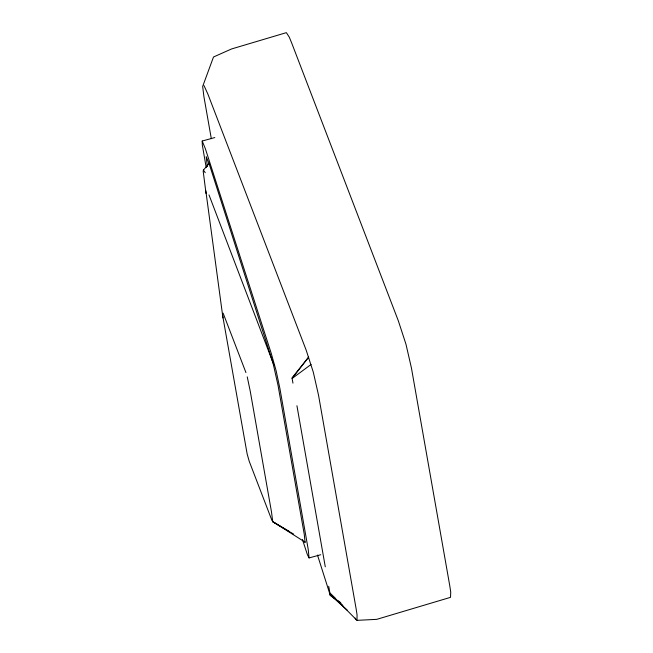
<?xml version="1.0" encoding="UTF-8"?>
<svg xmlns="http://www.w3.org/2000/svg" width="653" height="653" viewBox="0 0 653 653"><rect width="100%" height="100%" fill="white"/><g stroke="black" fill="none" stroke-linecap="round" stroke-linejoin="round"><path stroke-width="0.98" d="M305.131 542.194L272.725 521.616L271.517 512.091L250.205 390.984L247.242 376.871M214.813 137.571L202.201 141.024L202.308 144.95L206.217 167.617M320.705 554.74L309.065 557.923L308.208 549.344L279.859 388.266L276.097 370.635L271.224 353.322L205.385 148.762L202.201 141.024M209.335 163.25L203.434 170.074L203.181 171.184L206.054 193.549M211.319 138.681L203.907 96.595L202.659 86.474L213.498 56.999L231.537 48.967L286.365 32.65L289.303 37.188L291.752 43.18L398.314 320.778L405.978 344.245L411.455 368.096L449.77 585.765L450.725 592.051L450.529 597.34L376.757 619.346L356.987 620.35L357.06 614.848L356.097 608.637L318.525 395.171L313.293 372.145L306.167 350.13L207.923 94.203L204.03 85.625M311.073 364.472L292.128 378.462L308.681 357.085L292.022 377.85L292.952 383.148M272.464 521.616L290.43 532.26M272.725 521.616L289.295 531.518M291.034 532.562L293.654 534.121M317.497 555.074L330.336 595.52L336.785 600.115M338.393 601.266L340.809 602.988M203.434 170.074L205.254 172.719M332.655 596.695L334.279 597.895M338.327 600.874L339.944 602.074M335.658 598.621L329.912 593.112L356.987 620.35M330.23 594.907L347.559 610.433M338.532 601.372L342.849 605.494M304.478 541.598L305.057 542.292L304.265 534.35L278.039 385.352L273.134 363.517L209.156 163.813L206.201 156.655L207.344 166.597M309.065 557.923L307.375 554.601L302.445 539.525M355.159 618.056L355.975 619.607M208.993 194.888L273.991 365.28M223.122 313.146L245.936 372.577M271.991 520.588L249.177 461.165L247.144 453.925L222.551 315.048M296.935 405.742L325.284 566.82M328.712 586.312L330.336 595.52M205.801 190.717L222.959 317.913"/></g></svg>
